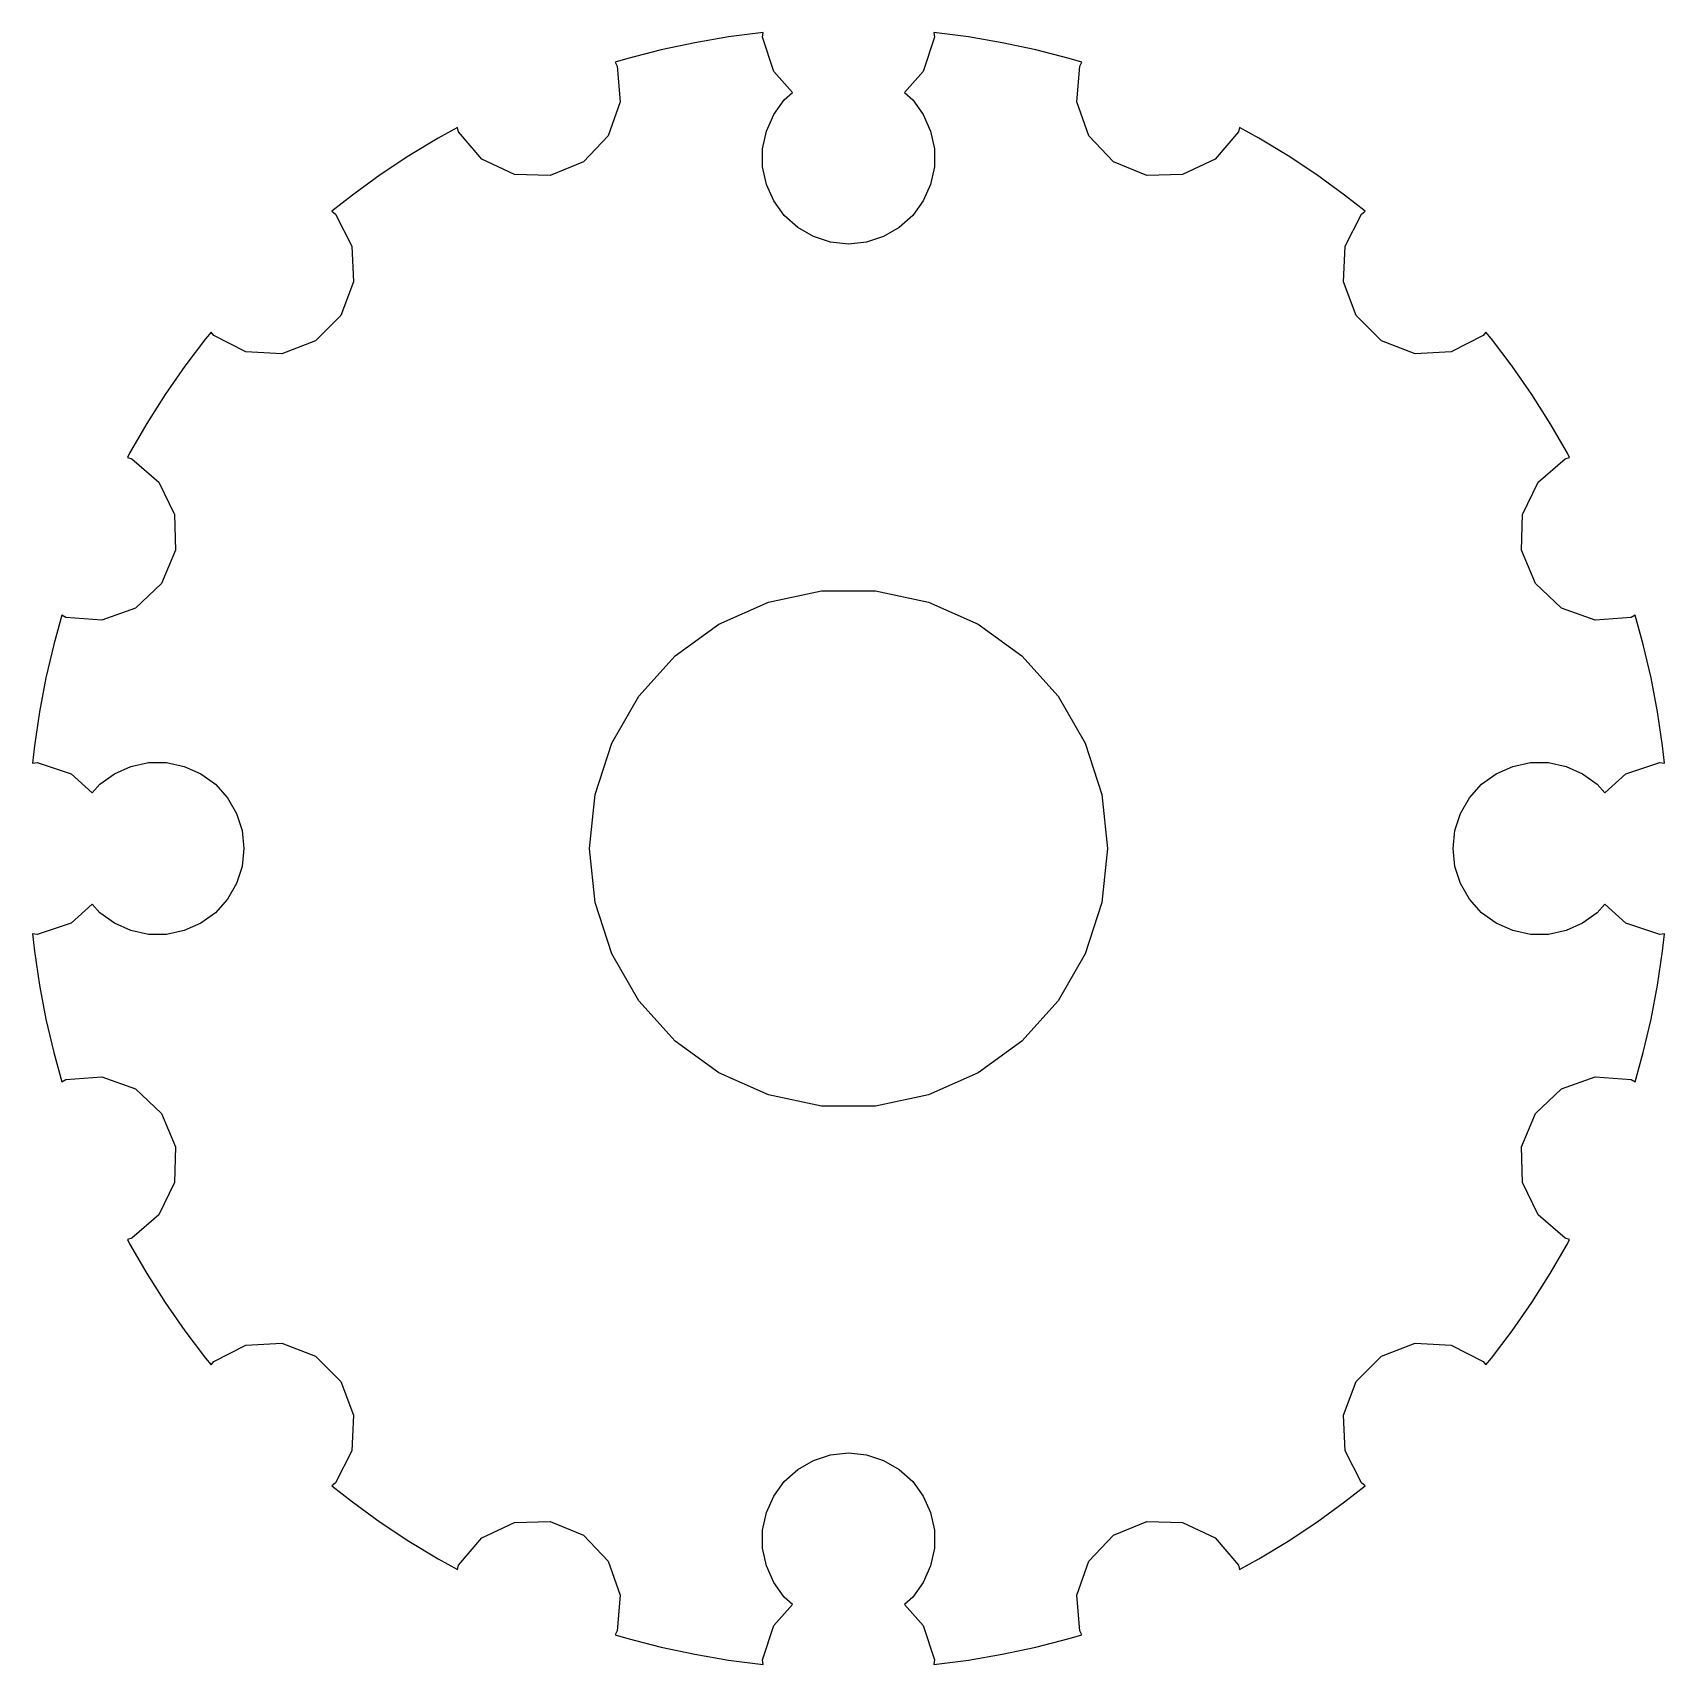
# Model space of a CAD drawing. Header units: metres. Extents: x -9.4 to 9.4, y -9.4 to 9.4.
import ezdxf

# ---------------------------------------------------------------- set-up
doc = ezdxf.new("R2010")
doc.units = ezdxf.units.M

msp = doc.modelspace()

# ---------------------------------------------------------------- linework, layer by layer
for p, q in [((-0.988953, 9.44829), (-1.38779, 9.39809)), ((-0.994507, 9.39546), (-0.988953, 9.44829)), ((1.38779, 9.39809), (0.988953, 9.44829)), ((0.988953, 9.44829), (0.994507, 9.39546)), ((-1.78012, 9.33173), (-2.16933, 9.24899)), ((-1.38779, 9.39809), (-1.78012, 9.33173)), ((-0.866013, 9), (-0.994507, 9.39546)), ((0.994507, 9.39546), (0.866013, 9)), ((1.78012, 9.33173), (1.38779, 9.39809)), ((2.16933, 9.24899), (1.78012, 9.33173)), ((-2.55473, 9.15004), (-2.7011, 9.10585)), ((-2.7011, 9.10585), (-2.67667, 9.06087)), ((-2.16933, 9.24899), (-2.55473, 9.15004)), ((2.55473, 9.15004), (2.16933, 9.24899)), ((2.7011, 9.10585), (2.55473, 9.15004)), ((2.67667, 9.06087), (2.7011, 9.10585)), ((-2.67667, 9.06087), (-2.64404, 8.64632)), ((-0.646469, 8.75616), (-0.866013, 9)), ((0.866013, 9), (0.646469, 8.75616)), ((2.64404, 8.64632), (2.67667, 9.06087)), ((-0.743134, 8.66913), (-0.646469, 8.75616)), ((0.646469, 8.75616), (0.743134, 8.66913)), ((-2.64404, 8.64632), (-2.78285, 8.25435)), ((-0.866013, 8.5), (-0.743134, 8.66913)), ((0.743134, 8.66913), (0.866013, 8.5)), ((2.78285, 8.25435), (2.64404, 8.64632)), ((-4.52885, 8.34882), (-4.75, 8.22723)), ((-4.5143, 8.29968), (-4.52885, 8.34882)), ((-0.95105, 8.30901), (-0.866013, 8.5)), ((0.866013, 8.5), (0.95105, 8.30901)), ((4.52885, 8.34882), (4.5143, 8.29968)), ((4.74998, 8.22723), (4.52885, 8.34882)), ((-4.75, 8.22723), (-5.09035, 8.0211)), ((-4.24425, 7.98349), (-4.5143, 8.29968)), ((-2.78285, 8.25435), (-3.06908, 7.95273)), ((-0.994507, 8.10452), (-0.95105, 8.30901)), ((0.95105, 8.30901), (0.994507, 8.10452)), ((3.06908, 7.95273), (2.78285, 8.25435)), ((4.5143, 8.29968), (4.24425, 7.98349)), ((5.09035, 8.0211), (4.74998, 8.22723)), ((-5.09035, 8.0211), (-5.42177, 7.8009)), ((-3.86893, 7.80447), (-4.24425, 7.98349)), ((-3.06908, 7.95273), (-3.45325, 7.79359)), ((-0.994507, 7.89546), (-0.994507, 8.10452)), ((0.994507, 8.10452), (0.994507, 7.89546)), ((3.45325, 7.79359), (3.06908, 7.95273)), ((4.24425, 7.98349), (3.86893, 7.80447)), ((5.42177, 7.8009), (5.09035, 8.0211)), ((-5.42177, 7.8009), (-5.74368, 7.56703)), ((-3.45325, 7.79359), (-3.86893, 7.80447)), ((-0.95105, 7.69098), (-0.994507, 7.89546)), ((0.994507, 7.89546), (0.95105, 7.69098)), ((3.86893, 7.80447), (3.45325, 7.79359)), ((5.74368, 7.56703), (5.42177, 7.8009)), ((-5.74368, 7.56703), (-5.9805, 7.37933)), ((-0.866013, 7.5), (-0.95105, 7.69098)), ((0.95105, 7.69098), (0.866013, 7.5)), ((5.9805, 7.37933), (5.74368, 7.56703)), ((-5.9805, 7.37933), (-5.94035, 7.34683)), ((-0.743134, 7.33086), (-0.866013, 7.5)), ((0.866013, 7.5), (0.743134, 7.33086)), ((5.94035, 7.34683), (5.9805, 7.37933)), ((-5.94035, 7.34683), (-5.75159, 6.97632)), ((-0.587784, 7.19098), (-0.743134, 7.33086)), ((-0.406723, 7.08644), (-0.587784, 7.19098)), ((0.587784, 7.19098), (0.406723, 7.08644)), ((0.743134, 7.33086), (0.587784, 7.19098)), ((5.75159, 6.97632), (5.94035, 7.34683)), ((-0.207901, 7.02185), (-0.406723, 7.08644)), ((0, 7), (-0.207901, 7.02185)), ((0.207901, 7.02185), (0, 7)), ((0.406723, 7.08644), (0.207901, 7.02185)), ((-5.75159, 6.97632), (-5.72981, 6.56107)), ((5.72981, 6.56107), (5.75159, 6.97632)), ((-5.72981, 6.56107), (-5.87883, 6.17287)), ((5.87883, 6.17287), (5.72981, 6.56107)), ((-5.87883, 6.17287), (-6.17287, 5.87883)), ((6.17287, 5.87883), (5.87883, 6.17287)), ((-7.44508, 5.90089), (-7.68565, 5.58395)), ((-7.37929, 5.98044), (-7.44508, 5.90089)), ((-7.34683, 5.94035), (-7.37929, 5.98044)), ((-6.97632, 5.75159), (-7.34683, 5.94035)), ((-6.17287, 5.87883), (-6.56107, 5.72981)), ((6.56107, 5.72981), (6.17287, 5.87883)), ((7.34683, 5.94035), (6.97632, 5.75159)), ((7.37929, 5.98044), (7.34683, 5.94035)), ((7.44508, 5.90089), (7.37929, 5.98044)), ((7.68565, 5.58395), (7.44508, 5.90089)), ((-6.56107, 5.72981), (-6.97632, 5.75159)), ((6.97632, 5.75159), (6.56107, 5.72981)), ((-7.68565, 5.58395), (-7.91275, 5.25722)), ((7.91275, 5.25722), (7.68565, 5.58395)), ((-7.91275, 5.25722), (-8.12595, 4.92125)), ((8.12595, 4.92125), (7.91275, 5.25722)), ((-8.12595, 4.92125), (-8.32491, 4.57664)), ((8.32491, 4.57664), (8.12595, 4.92125)), ((-8.32491, 4.57664), (-8.34975, 4.52913)), ((8.34975, 4.52913), (8.32491, 4.57664)), ((-8.34975, 4.52913), (-8.29968, 4.5143)), ((-8.29968, 4.5143), (-7.98349, 4.24425)), ((7.98349, 4.24425), (8.29968, 4.5143)), ((8.29968, 4.5143), (8.34975, 4.52913)), ((-7.98349, 4.24425), (-7.80447, 3.86893)), ((7.80447, 3.86893), (7.98349, 4.24425)), ((-7.80447, 3.86893), (-7.79359, 3.45325)), ((7.79359, 3.45325), (7.80447, 3.86893)), ((-7.79359, 3.45325), (-7.95273, 3.06908)), ((7.95273, 3.06908), (7.79359, 3.45325)), ((-7.95273, 3.06908), (-8.25435, 2.78285)), ((8.25435, 2.78285), (7.95273, 3.06908)), ((-1.49998, 2.59807), (-0.927048, 2.85316)), ((-0.927048, 2.85316), (-0.313583, 2.98355)), ((-0.313583, 2.98355), (0.313583, 2.98355)), ((0.313583, 2.98355), (0.927048, 2.85316)), ((0.927048, 2.85316), (1.5, 2.59807)), ((-9.10686, 2.70163), (-9.20154, 2.36255)), ((-9.06087, 2.67667), (-9.10686, 2.70163)), ((-8.64632, 2.64404), (-9.06087, 2.67667)), ((-8.25435, 2.78285), (-8.64632, 2.64404)), ((8.64632, 2.64404), (8.25435, 2.78285)), ((9.06087, 2.67667), (8.64632, 2.64404)), ((9.10686, 2.70163), (9.06087, 2.67667)), ((9.20154, 2.36255), (9.10686, 2.70163)), ((-2.00739, 2.22943), (-1.49998, 2.59807)), ((1.5, 2.59807), (2.00739, 2.22943)), ((-9.20154, 2.36255), (-9.29239, 1.97516)), ((9.29239, 1.97516), (9.20154, 2.36255)), ((-2.42705, 1.76335), (-2.00739, 2.22943)), ((2.00739, 2.22943), (2.42705, 1.76335)), ((-9.29239, 1.97516), (-9.36696, 1.58429)), ((9.36696, 1.58429), (9.29239, 1.97516)), ((-2.74063, 1.2202), (-2.42705, 1.76335)), ((2.42705, 1.76335), (2.74063, 1.2202)), ((-9.36696, 1.58429), (-9.42508, 1.19066)), ((9.42508, 1.19066), (9.36696, 1.58429)), ((-9.42508, 1.19066), (-9.44626, 0.989166)), ((-2.93443, 0.623734), (-2.74063, 1.2202)), ((2.74063, 1.2202), (2.93443, 0.623734)), ((9.44626, 0.989166), (9.42508, 1.19066)), ((-9.44626, 0.989166), (-9.39546, 0.994507)), ((-9.39546, 0.994507), (-9, 0.866013)), ((-8.5, 0.866013), (-8.30901, 0.95105)), ((-8.30901, 0.95105), (-8.10452, 0.994507)), ((-8.10452, 0.994507), (-7.89546, 0.994507)), ((-7.89546, 0.994507), (-7.69098, 0.95105)), ((-7.69098, 0.95105), (-7.5, 0.866013)), ((7.5, 0.866013), (7.69098, 0.95105)), ((7.69098, 0.95105), (7.89546, 0.994507)), ((7.89546, 0.994507), (8.10452, 0.994507)), ((8.10452, 0.994507), (8.30901, 0.95105)), ((8.30901, 0.95105), (8.5, 0.866013)), ((9, 0.866013), (9.39546, 0.994507)), ((9.39546, 0.994507), (9.44626, 0.989166)), ((-9, 0.866013), (-8.75616, 0.646469)), ((-8.66913, 0.743134), (-8.5, 0.866013)), ((-7.5, 0.866013), (-7.33086, 0.743134)), ((7.33086, 0.743134), (7.5, 0.866013)), ((8.5, 0.866013), (8.66913, 0.743134)), ((8.75616, 0.646469), (9, 0.866013)), ((-8.75616, 0.646469), (-8.66913, 0.743134)), ((-7.33086, 0.743134), (-7.19098, 0.587784)), ((-7.19098, 0.587784), (-7.08644, 0.406723)), ((-3, 0), (-2.93443, 0.623734)), ((2.93443, 0.623734), (3, 0)), ((7.08644, 0.406723), (7.19098, 0.587784)), ((7.19098, 0.587784), (7.33086, 0.743134)), ((8.66913, 0.743134), (8.75616, 0.646469)), ((-7.08644, 0.406723), (-7.02185, 0.207901)), ((7.02185, 0.207901), (7.08644, 0.406723)), ((-7.02185, 0.207901), (-7, 0)), ((7, 0), (7.02185, 0.207901)), ((-7, 0), (-7.02185, -0.207901)), ((-2.93443, -0.623734), (-3, 0)), ((3, 0), (2.93443, -0.623734)), ((7.02185, -0.207901), (7, 0)), ((-7.02185, -0.207901), (-7.08644, -0.406723)), ((7.08644, -0.406723), (7.02185, -0.207901)), ((-7.08644, -0.406723), (-7.19098, -0.587784)), ((7.19098, -0.587784), (7.08644, -0.406723)), ((-8.75616, -0.646469), (-9, -0.866013)), ((-8.66913, -0.743134), (-8.75616, -0.646469)), ((-8.5, -0.866013), (-8.66913, -0.743134)), ((-7.33086, -0.743134), (-7.5, -0.866013)), ((-7.19098, -0.587784), (-7.33086, -0.743134)), ((-2.74063, -1.2202), (-2.93443, -0.623734)), ((2.93443, -0.623734), (2.74063, -1.2202)), ((7.33086, -0.743134), (7.19098, -0.587784)), ((7.5, -0.866013), (7.33086, -0.743134)), ((8.66913, -0.743134), (8.5, -0.866013)), ((8.75616, -0.646469), (8.66913, -0.743134)), ((9, -0.866013), (8.75616, -0.646469)), ((-9, -0.866013), (-9.39546, -0.994507)), ((-8.30901, -0.95105), (-8.5, -0.866013)), ((-7.5, -0.866013), (-7.69098, -0.95105)), ((7.69098, -0.95105), (7.5, -0.866013)), ((8.5, -0.866013), (8.30901, -0.95105)), ((9.39546, -0.994507), (9, -0.866013)), ((-9.39546, -0.994507), (-9.44626, -0.989166)), ((-9.44626, -0.989166), (-9.42508, -1.19066)), ((-8.10452, -0.994507), (-8.30901, -0.95105)), ((-7.89546, -0.994507), (-8.10452, -0.994507)), ((-7.69098, -0.95105), (-7.89546, -0.994507)), ((7.89546, -0.994507), (7.69098, -0.95105)), ((8.10452, -0.994507), (7.89546, -0.994507)), ((8.30901, -0.95105), (8.10452, -0.994507)), ((9.44626, -0.989166), (9.39546, -0.994507)), ((9.42508, -1.19066), (9.44626, -0.989166)), ((-9.42508, -1.19066), (-9.36696, -1.58429)), ((-2.42705, -1.76335), (-2.74063, -1.2202)), ((2.74063, -1.2202), (2.42705, -1.76335)), ((9.36696, -1.58429), (9.42508, -1.19066)), ((-9.36696, -1.58429), (-9.29239, -1.97516)), ((9.29239, -1.97516), (9.36696, -1.58429)), ((-2.00739, -2.22943), (-2.42705, -1.76335)), ((2.42705, -1.76335), (2.00739, -2.22943)), ((-9.29239, -1.97516), (-9.20154, -2.36255)), ((9.20154, -2.36255), (9.29239, -1.97516)), ((-1.5, -2.59807), (-2.00739, -2.22943)), ((2.00739, -2.22943), (1.5, -2.59807)), ((-9.20154, -2.36255), (-9.10686, -2.70163)), ((9.10686, -2.70163), (9.20154, -2.36255)), ((-9.06087, -2.67667), (-8.64632, -2.64404)), ((-8.64632, -2.64404), (-8.25435, -2.78285)), ((-0.927048, -2.85316), (-1.5, -2.59807)), ((1.5, -2.59807), (0.927048, -2.85316)), ((8.25435, -2.78285), (8.64632, -2.64404)), ((8.64632, -2.64404), (9.06087, -2.67667)), ((-9.10686, -2.70163), (-9.06087, -2.67667)), ((-8.25435, -2.78285), (-7.95273, -3.06908)), ((7.95273, -3.06908), (8.25435, -2.78285)), ((9.06087, -2.67667), (9.10686, -2.70163)), ((-0.313583, -2.98355), (-0.927048, -2.85316)), ((0.313583, -2.98355), (-0.313583, -2.98355)), ((0.927048, -2.85316), (0.313583, -2.98355)), ((-7.95273, -3.06908), (-7.79359, -3.45325)), ((7.79359, -3.45325), (7.95273, -3.06908)), ((-7.79359, -3.45325), (-7.80447, -3.86893)), ((7.80447, -3.86893), (7.79359, -3.45325)), ((-7.80447, -3.86893), (-7.98349, -4.24425)), ((7.98349, -4.24425), (7.80447, -3.86893)), ((-7.98349, -4.24425), (-8.29968, -4.5143)), ((8.29968, -4.5143), (7.98349, -4.24425)), ((-8.29968, -4.5143), (-8.34975, -4.52913)), ((-8.34975, -4.52913), (-8.32491, -4.57664)), ((8.34975, -4.52913), (8.29968, -4.5143)), ((8.32491, -4.57664), (8.34975, -4.52913)), ((-8.32491, -4.57664), (-8.12595, -4.92125)), ((8.12595, -4.92125), (8.32491, -4.57664)), ((-8.12595, -4.92125), (-7.91275, -5.25722)), ((7.91275, -5.25722), (8.12595, -4.92125)), ((-7.91275, -5.25722), (-7.68565, -5.58395)), ((7.68565, -5.58395), (7.91275, -5.25722)), ((-7.68565, -5.58395), (-7.44508, -5.90089)), ((7.44508, -5.90089), (7.68565, -5.58395)), ((-7.34683, -5.94035), (-6.97632, -5.75159)), ((-6.97632, -5.75159), (-6.56107, -5.72981)), ((-6.56107, -5.72981), (-6.17287, -5.87883)), ((6.17287, -5.87883), (6.56107, -5.72981)), ((6.56107, -5.72981), (6.97632, -5.75159)), ((6.97632, -5.75159), (7.34683, -5.94035)), ((-7.44508, -5.90089), (-7.37929, -5.98044)), ((-7.37929, -5.98044), (-7.34683, -5.94035)), ((-6.17287, -5.87883), (-5.87883, -6.17287)), ((5.87883, -6.17287), (6.17287, -5.87883)), ((7.34683, -5.94035), (7.37929, -5.98044)), ((7.37929, -5.98044), (7.44508, -5.90089)), ((-5.87883, -6.17287), (-5.72981, -6.56107)), ((5.72981, -6.56107), (5.87883, -6.17287)), ((-5.72981, -6.56107), (-5.75159, -6.97632)), ((5.75159, -6.97632), (5.72981, -6.56107)), ((-5.75159, -6.97632), (-5.94035, -7.34683)), ((5.94035, -7.34683), (5.75159, -6.97632)), ((-0.587784, -7.19098), (-0.406723, -7.08644)), ((-0.406723, -7.08644), (-0.207901, -7.02185)), ((-0.207901, -7.02185), (0, -7)), ((0, -7), (0.207901, -7.02185)), ((0.207901, -7.02185), (0.406723, -7.08644)), ((0.406723, -7.08644), (0.587784, -7.19098)), ((-5.94035, -7.34683), (-5.9805, -7.37933)), ((-0.866013, -7.5), (-0.743134, -7.33086)), ((-0.743134, -7.33086), (-0.587784, -7.19098)), ((0.587784, -7.19098), (0.743134, -7.33086)), ((0.743134, -7.33086), (0.866013, -7.5)), ((5.9805, -7.37933), (5.94035, -7.34683)), ((-5.9805, -7.37933), (-5.74368, -7.56703)), ((-0.95105, -7.69098), (-0.866013, -7.5)), ((0.866013, -7.5), (0.95105, -7.69098)), ((5.74368, -7.56703), (5.9805, -7.37933)), ((-5.74368, -7.56703), (-5.42177, -7.8009)), ((-0.994507, -7.89546), (-0.95105, -7.69098)), ((0.95105, -7.69098), (0.994507, -7.89546)), ((5.42177, -7.8009), (5.74368, -7.56703)), ((-5.42177, -7.8009), (-5.09035, -8.0211)), ((-4.24425, -7.98349), (-3.86893, -7.80447)), ((-3.86893, -7.80447), (-3.45325, -7.79359)), ((-3.45325, -7.79359), (-3.06908, -7.95273)), ((-0.994507, -8.10452), (-0.994507, -7.89546)), ((0.994507, -7.89546), (0.994507, -8.10452)), ((3.06908, -7.95273), (3.45325, -7.79359)), ((3.45325, -7.79359), (3.86893, -7.80447)), ((3.86893, -7.80447), (4.24425, -7.98349)), ((5.09035, -8.0211), (5.42177, -7.8009)), ((-5.09035, -8.0211), (-4.74998, -8.22723)), ((-4.5143, -8.29968), (-4.24425, -7.98349)), ((-3.06908, -7.95273), (-2.78285, -8.25435)), ((-0.95105, -8.30901), (-0.994507, -8.10452)), ((0.994507, -8.10452), (0.95105, -8.30901)), ((2.78285, -8.25435), (3.06908, -7.95273)), ((4.24425, -7.98349), (4.5143, -8.29968)), ((4.74998, -8.22723), (5.09035, -8.0211)), ((-4.74998, -8.22723), (-4.52885, -8.34882)), ((-4.52885, -8.34882), (-4.5143, -8.29968)), ((-2.78285, -8.25435), (-2.64404, -8.64632)), ((-0.866013, -8.5), (-0.95105, -8.30901)), ((0.95105, -8.30901), (0.866013, -8.5)), ((2.64404, -8.64632), (2.78285, -8.25435)), ((4.5143, -8.29968), (4.52885, -8.34882)), ((4.52885, -8.34882), (4.74998, -8.22723)), ((-0.743134, -8.66913), (-0.866013, -8.5)), ((0.866013, -8.5), (0.743134, -8.66913)), ((-2.64404, -8.64632), (-2.67667, -9.06087)), ((-0.646469, -8.75616), (-0.743134, -8.66913)), ((0.743134, -8.66913), (0.646469, -8.75616)), ((2.67667, -9.06087), (2.64404, -8.64632)), ((-0.866013, -9), (-0.646469, -8.75616)), ((0.646469, -8.75616), (0.866013, -9)), ((-2.67667, -9.06087), (-2.7011, -9.10585)), ((-0.994507, -9.39546), (-0.866013, -9)), ((0.866013, -9), (0.994507, -9.39546)), ((2.7011, -9.10585), (2.67667, -9.06087)), ((-2.7011, -9.10585), (-2.55473, -9.15004)), ((-2.55473, -9.15004), (-2.16933, -9.24899)), ((-2.16933, -9.24899), (-1.78012, -9.33173)), ((1.78012, -9.33173), (2.16933, -9.24899)), ((2.16933, -9.24899), (2.55473, -9.15004)), ((2.55473, -9.15004), (2.7011, -9.10585)), ((-1.78012, -9.33173), (-1.38779, -9.39809)), ((-1.38779, -9.39809), (-0.988953, -9.44829)), ((-0.988953, -9.44829), (-0.994507, -9.39546)), ((0.994507, -9.39546), (0.988953, -9.44829)), ((0.988953, -9.44829), (1.38779, -9.39809)), ((1.38779, -9.39809), (1.78012, -9.33173))]:
    msp.add_line(p, q)

doc.saveas('drawing.dxf')
